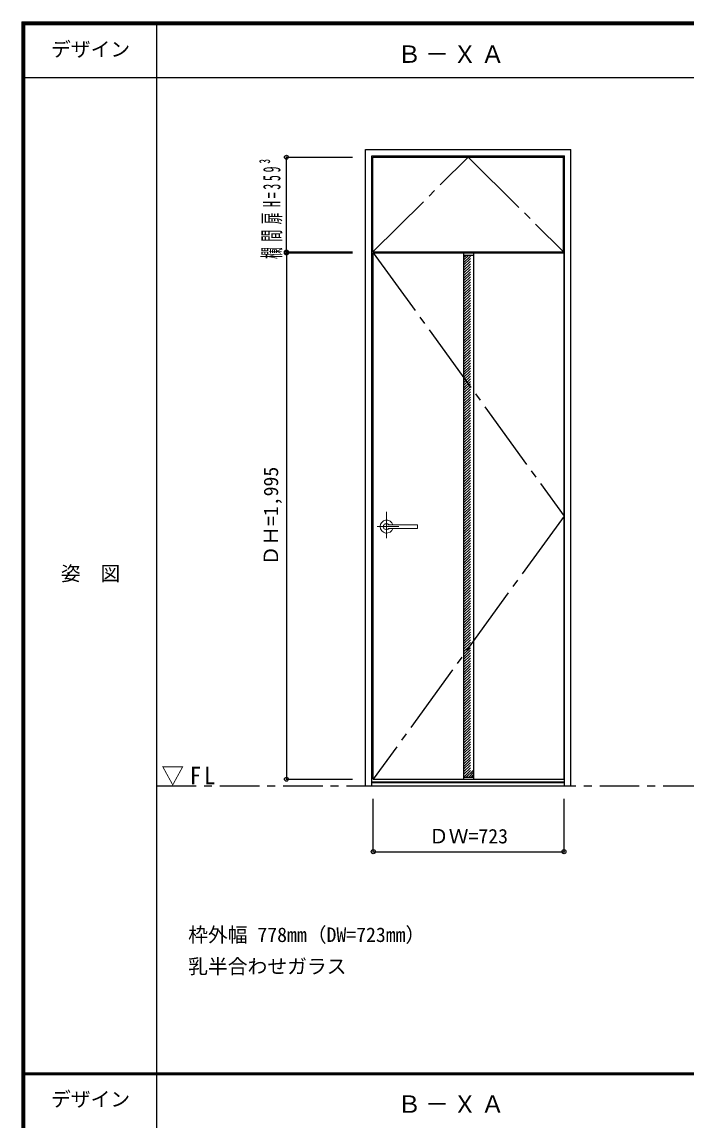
# Model space of a CAD drawing. Units: millimetres, scale not verified. Extents: x -6000 to 5700, y -4307 to 4260.
# Drawn here: x -6000 to -3483, y 12 to 4175 of the extents above; entities that cross this region are included whole.
import ezdxf
from ezdxf.enums import TextEntityAlignment as Align

# ---------------------------------------------------------------- set-up
doc = ezdxf.new("R2010")
doc.units = ezdxf.units.MM
doc.header["$LTSCALE"] = 30
doc.header["$PDMODE"] = 32
doc.header["$PDSIZE"] = 15
for name, pattern in [('CHAIN1', [8, 5, -1, 1, -1]), ('CHAIN2', [12, 9, -1, 1, -1]), ('DASHED1', [1.8, 1.2, -0.6])]:
    doc.linetypes.add(name, pattern=pattern)
for name, color, linetype in [('0-1_通り芯', 7, 'CHAIN1'), ('0-2_扉', 3, 'Continuous'), ('0-3_仕上げ', 3, 'Continuous'), ('0-4_枠', 3, 'Continuous'), ('0-7', 7, 'CHAIN2'), ('0-A_文字', 7, 'Continuous'), ('0-B_寸法', 7, 'Continuous'), ('0-C_ハッチ', 4, 'DASHED1'), ('F-1_枠', 6, 'Continuous'), ('F-A_文字', 7, 'Continuous')]:
    doc.layers.add(name, color=color, linetype=linetype)
doc.layers.add('0-5_レバー', color=7, linetype='Continuous', lineweight=18)
doc.styles.add('ＭＳ ゴシック', font='')
doc.styles.get('ＭＳ ゴシック').set_extended_font_data('MS Gothic')

msp = doc.modelspace()

# ---------------------------------------------------------------- linework, layer by layer
at = {"layer": '0-1_通り芯'}
msp.add_line((-5490, 1279.25), (1204.8, 1279.25), dxfattribs=at)
at = {"layer": '0-2_扉'}
for p, q in [((-4669.9, 3662.25), (-3946.9, 3662.25)), ((-4669.9, 3303.25), (-4669.9, 3662.25)), ((-3946.9, 3303.25), (-3946.9, 3662.25)), ((-4669.9, 3303.25), (-3946.9, 3303.25)), ((-4668.4, 3299.25), (-3945.4, 3299.25)), ((-4668.4, 1304.25), (-4668.4, 3299.25)), ((-3945.4, 1304.25), (-3945.4, 3299.25)), ((-4668.4, 1304.25), (-3945.4, 1304.25))]:
    msp.add_line(p, q, dxfattribs=at)
at = {"layer": '0-3_仕上げ'}
for p, q in [((-4325.9, 3299.25), (-4325.9, 1304.25)), ((-4287.9, 3299.25), (-4287.9, 1304.25))]:
    msp.add_line(p, q, dxfattribs=at)
at = {"layer": '0-3_仕上げ', "color": 7}
for p, q in [((-4325.9, 3291.25), (-4287.9, 3291.25)), ((-4325.9, 1312.25), (-4287.9, 1312.25))]:
    msp.add_line(p, q, dxfattribs=at)
at = {"layer": '0-4_枠'}
for p, q in [((-4697.4, 3691.25), (-3919.4, 3691.25)), ((-4697.4, 1279.25), (-4697.4, 3691.25)), ((-4673.4, 3667.25), (-3943.4, 3667.25)), ((-4673.4, 1279.25), (-4673.4, 3667.25)), ((-3943.4, 1279.25), (-3943.4, 3667.25)), ((-3919.4, 1279.25), (-3919.4, 3691.25)), ((-4673.4, 1294.25), (-3943.4, 1294.25)), ((-4673.4, 1291.25), (-3943.4, 1291.25)), ((-4697.4, 1279.25), (-3919.4, 1279.25))]:
    msp.add_line(p, q, dxfattribs=at)
at = {"layer": '0-5_レバー', "color": 4, "linetype": 'CHAIN1'}
for p, q in [((-4617.9, 2318.21), (-4617.9, 2218.36)), ((-4571.1, 2261.75), (-4654.12, 2261.75))]:
    msp.add_line(p, q, dxfattribs=at)
at = {"layer": '0-5_レバー'}
for q in [(-4500.9, 2267.24), (-4500.9, 2256.25)]:
    msp.add_line((-4500.9, 2261.75), q, dxfattribs=at)
for points in [[(-4607.95, 2268.74), (-4608.71, 2269.53), (-4610.68, 2270.9), (-4612.93, 2271.91), (-4615.36, 2272.54), (-4617.9, 2272.75), (-4620.44, 2272.54), (-4622.88, 2271.91), (-4625.12, 2270.9), (-4627.09, 2269.53), (-4628.71, 2267.86), (-4629.91, 2265.96), (-4630.65, 2263.9), (-4630.9, 2261.75), (-4630.65, 2259.6), (-4629.91, 2257.54), (-4628.71, 2255.64), (-4627.09, 2253.97), (-4625.12, 2252.6), (-4622.88, 2251.59), (-4620.44, 2250.96), (-4617.9, 2250.75), (-4615.36, 2250.96), (-4612.93, 2251.59), (-4610.68, 2252.6), (-4608.71, 2253.97), (-4607.95, 2254.76)], [(-4502.4, 2268.75), (-4512.13, 2268.75), (-4522.31, 2268.75), (-4531.91, 2268.75), (-4540.9, 2268.75), (-4549.31, 2268.75), (-4557.12, 2268.75), (-4563.94, 2268.75), (-4570.24, 2268.75), (-4576.01, 2268.75), (-4581.25, 2268.75), (-4586.04, 2268.75), (-4590.7, 2268.75), (-4594.9, 2268.75), (-4598.65, 2268.75), (-4600.65, 2268.75), (-4602.5, 2268.75), (-4604.51, 2268.74), (-4606.92, 2268.74), (-4608.41, 2268.74), (-4609.95, 2268.74), (-4611.47, 2268.74), (-4612.57, 2268.74), (-4613.03, 2268.74), (-4613.03, 2268.73)], [(-4612.88, 2254.76), (-4612.75, 2254.76), (-4612.31, 2254.76), (-4611.59, 2254.76), (-4610.57, 2254.76), (-4609.31, 2254.76), (-4607.96, 2254.76), (-4605.1, 2254.76), (-4602.12, 2254.75), (-4599.1, 2254.75), (-4596.06, 2254.75), (-4593, 2254.75), (-4589.91, 2254.75), (-4585.91, 2254.75), (-4581.5, 2254.75), (-4576.53, 2254.75), (-4571, 2254.75), (-4564.91, 2254.75), (-4558.26, 2254.75), (-4551.05, 2254.75), (-4542.46, 2254.75), (-4533.2, 2254.75), (-4523.27, 2254.75), (-4512.65, 2254.75), (-4502.4, 2254.75)], [(-4502.4, 2268.75), (-4511.48, 2268.75), (-4511.88, 2268.75)]]:
    msp.add_lwpolyline(points, dxfattribs=at)
for centre, radius, start, end in [((-4617.9, 2261.75), 24.55, 16.59952, 343.36736), ((-4502.4, 2267.25), 1.5, 0.00847, 89.9163), ((-4502.4, 2267.25), 1.5, 360, 90.17419), ((-4502.4, 2256.25), 1.5, 270.16419, 0), ((-4502.4, 2256.25), 1.5, 269.91059, 359.99153)]:
    msp.add_arc(centre, radius, start, end, dxfattribs=at)
at = {"layer": '0-7'}
for p, q in [((-4669.9, 3303.25), (-4308.4, 3662.25)), ((-4308.4, 3662.25), (-3946.9, 3303.25))]:
    msp.add_line(p, q, dxfattribs=at)
msp.add_lwpolyline([(-4668.4, 3299.25), (-3945.4, 2301.75), (-4668.4, 1304.25)], dxfattribs=at)
at = {"layer": '0-B_寸法', "color": 4}
for p, q in [((-4997.4, 3662.25), (-4747.4, 3662.25)), ((-4997.4, 3303.25), (-4997.4, 3662.25)), ((-4997.4, 3303.25), (-4747.4, 3303.25)), ((-4997.4, 3299.25), (-4997.4, 1304.25)), ((-4997.4, 3299.25), (-4747.4, 3299.25)), ((-4997.4, 1304.25), (-4747.4, 1304.25)), ((-4668.4, 1029.25), (-4668.4, 1229.25))]:
    msp.add_line(p, q, dxfattribs=at)
msp.add_lwpolyline([(-4668.4, 1029.25), (-3945.4, 1029.25), (-3945.4, 1229.25)], dxfattribs=at)
at = {"layer": '0-B_寸法'}
for p in [(-4997.4, 3662.25), (-4997.4, 3303.25), (-4997.4, 3299.25), (-4997.4, 1304.25), (-4668.4, 1029.25), (-3945.4, 1029.25)]:
    msp.add_point(p, dxfattribs=at)
at = {"layer": '0-C_ハッチ'}
for p, q in [((-4325.9, 3262.26), (-4296.91, 3291.25)), ((-4325.9, 3272.16), (-4306.81, 3291.25)), ((-4325.9, 3282.06), (-4316.71, 3291.25)), ((-4325.9, 3252.36), (-4287.9, 3290.36)), ((-4325.9, 3242.46), (-4287.9, 3280.46)), ((-4325.9, 3232.56), (-4287.9, 3270.56)), ((-4325.9, 3222.66), (-4287.9, 3260.66)), ((-4325.9, 3212.76), (-4287.9, 3250.76)), ((-4325.9, 3202.86), (-4287.9, 3240.86)), ((-4325.9, 3192.96), (-4287.9, 3230.96)), ((-4325.9, 3183.06), (-4287.9, 3221.06)), ((-4325.9, 3173.16), (-4287.9, 3211.16)), ((-4325.9, 3163.26), (-4287.9, 3201.26)), ((-4325.9, 3153.36), (-4287.9, 3191.36)), ((-4325.9, 3143.46), (-4287.9, 3181.46)), ((-4325.9, 3133.56), (-4287.9, 3171.56)), ((-4325.9, 3123.66), (-4287.9, 3161.66)), ((-4325.9, 3113.77), (-4287.9, 3151.77)), ((-4325.9, 3103.87), (-4287.9, 3141.87)), ((-4325.9, 3093.97), (-4287.9, 3131.97)), ((-4325.9, 3084.07), (-4287.9, 3122.07)), ((-4325.9, 3074.17), (-4287.9, 3112.17)), ((-4325.9, 3064.27), (-4287.9, 3102.27)), ((-4325.9, 3054.37), (-4287.9, 3092.37)), ((-4325.9, 3044.47), (-4287.9, 3082.47)), ((-4325.9, 3034.57), (-4287.9, 3072.57)), ((-4325.9, 3024.67), (-4287.9, 3062.67)), ((-4325.9, 3014.77), (-4287.9, 3052.77)), ((-4325.9, 3004.87), (-4287.9, 3042.87)), ((-4325.9, 2994.97), (-4287.9, 3032.97)), ((-4325.9, 2985.07), (-4287.9, 3023.07)), ((-4325.9, 2975.17), (-4287.9, 3013.17)), ((-4325.9, 2965.27), (-4287.9, 3003.27)), ((-4325.9, 2955.37), (-4287.9, 2993.37)), ((-4325.9, 2945.47), (-4287.9, 2983.47)), ((-4325.9, 2935.57), (-4287.9, 2973.57)), ((-4325.9, 2925.67), (-4287.9, 2963.67)), ((-4325.9, 2915.78), (-4287.9, 2953.78)), ((-4325.9, 2905.88), (-4287.9, 2943.88)), ((-4325.9, 2895.98), (-4287.9, 2933.98)), ((-4325.9, 2886.08), (-4287.9, 2924.08)), ((-4325.9, 2876.18), (-4287.9, 2914.18)), ((-4325.9, 2866.28), (-4287.9, 2904.28)), ((-4325.9, 2856.38), (-4287.9, 2894.38)), ((-4325.9, 2846.48), (-4287.9, 2884.48)), ((-4325.9, 2836.58), (-4287.9, 2874.58)), ((-4325.9, 2826.68), (-4287.9, 2864.68)), ((-4325.9, 2816.78), (-4287.9, 2854.78)), ((-4325.9, 2806.88), (-4287.9, 2844.88)), ((-4325.9, 2796.98), (-4287.9, 2834.98)), ((-4325.9, 2787.08), (-4287.9, 2825.08)), ((-4325.9, 2777.18), (-4287.9, 2815.18)), ((-4325.9, 2767.28), (-4287.9, 2805.28)), ((-4325.9, 2757.38), (-4287.9, 2795.38)), ((-4325.9, 2747.48), (-4287.9, 2785.48)), ((-4325.9, 2737.58), (-4287.9, 2775.58)), ((-4325.9, 2727.68), (-4287.9, 2765.68)), ((-4325.9, 2717.79), (-4287.9, 2755.79)), ((-4325.9, 2707.89), (-4287.9, 2745.89)), ((-4325.9, 2697.99), (-4287.9, 2735.99)), ((-4325.9, 2688.09), (-4287.9, 2726.09)), ((-4325.9, 2678.19), (-4287.9, 2716.19)), ((-4325.9, 2668.29), (-4287.9, 2706.29)), ((-4325.9, 2658.39), (-4287.9, 2696.39)), ((-4325.9, 2648.49), (-4287.9, 2686.49)), ((-4325.9, 2638.59), (-4287.9, 2676.59)), ((-4325.9, 2628.69), (-4287.9, 2666.69)), ((-4325.9, 2618.79), (-4287.9, 2656.79)), ((-4325.9, 2608.89), (-4287.9, 2646.89)), ((-4325.9, 2598.99), (-4287.9, 2636.99)), ((-4325.9, 2589.09), (-4287.9, 2627.09)), ((-4325.9, 2579.19), (-4287.9, 2617.19)), ((-4325.9, 2569.29), (-4287.9, 2607.29)), ((-4325.9, 2559.39), (-4287.9, 2597.39)), ((-4325.9, 2549.49), (-4287.9, 2587.49)), ((-4325.9, 2539.59), (-4287.9, 2577.59)), ((-4325.9, 2529.69), (-4287.9, 2567.69)), ((-4325.9, 2519.8), (-4287.9, 2557.8)), ((-4325.9, 2509.9), (-4287.9, 2547.9)), ((-4325.9, 2500), (-4287.9, 2538)), ((-4325.9, 2490.1), (-4287.9, 2528.1)), ((-4325.9, 2480.2), (-4287.9, 2518.2)), ((-4325.9, 2470.3), (-4287.9, 2508.3)), ((-4325.9, 2460.4), (-4287.9, 2498.4)), ((-4325.9, 2450.5), (-4287.9, 2488.5)), ((-4325.9, 2440.6), (-4287.9, 2478.6)), ((-4325.9, 2430.7), (-4287.9, 2468.7)), ((-4325.9, 2420.8), (-4287.9, 2458.8)), ((-4325.9, 2410.9), (-4287.9, 2448.9)), ((-4325.9, 2401), (-4287.9, 2439)), ((-4325.9, 2391.1), (-4287.9, 2429.1)), ((-4325.9, 2381.2), (-4287.9, 2419.2)), ((-4325.9, 2371.3), (-4287.9, 2409.3)), ((-4325.9, 2361.4), (-4287.9, 2399.4)), ((-4325.9, 2351.5), (-4287.9, 2389.5)), ((-4325.9, 2341.6), (-4287.9, 2379.6)), ((-4325.9, 2331.7), (-4287.9, 2369.7)), ((-4325.9, 2321.81), (-4287.9, 2359.81)), ((-4325.9, 2311.91), (-4287.9, 2349.91)), ((-4325.9, 2302.01), (-4287.9, 2340.01)), ((-4325.9, 2292.11), (-4287.9, 2330.11)), ((-4325.9, 2282.21), (-4287.9, 2320.21)), ((-4325.9, 2272.31), (-4287.9, 2310.31)), ((-4325.9, 2262.41), (-4287.9, 2300.41)), ((-4325.9, 2252.51), (-4287.9, 2290.51)), ((-4325.9, 2242.61), (-4287.9, 2280.61)), ((-4325.9, 2232.71), (-4287.9, 2270.71)), ((-4325.9, 2222.81), (-4287.9, 2260.81)), ((-4325.9, 2212.91), (-4287.9, 2250.91)), ((-4325.9, 2203.01), (-4287.9, 2241.01)), ((-4325.9, 2193.11), (-4287.9, 2231.11)), ((-4325.9, 2183.21), (-4287.9, 2221.21)), ((-4325.9, 2173.31), (-4287.9, 2211.31)), ((-4325.9, 2163.41), (-4287.9, 2201.41)), ((-4325.9, 2153.51), (-4287.9, 2191.51)), ((-4325.9, 2143.61), (-4287.9, 2181.61)), ((-4325.9, 2133.72), (-4287.9, 2171.72)), ((-4325.9, 2123.82), (-4287.9, 2161.82)), ((-4325.9, 2113.92), (-4287.9, 2151.92)), ((-4325.9, 2104.02), (-4287.9, 2142.02)), ((-4325.9, 2094.12), (-4287.9, 2132.12)), ((-4325.9, 2084.22), (-4287.9, 2122.22)), ((-4325.9, 2074.32), (-4287.9, 2112.32)), ((-4325.9, 2064.42), (-4287.9, 2102.42)), ((-4325.9, 2054.52), (-4287.9, 2092.52)), ((-4325.9, 2044.62), (-4287.9, 2082.62)), ((-4325.9, 2034.72), (-4287.9, 2072.72)), ((-4325.9, 2024.82), (-4287.9, 2062.82)), ((-4325.9, 2014.92), (-4287.9, 2052.92)), ((-4325.9, 2005.02), (-4287.9, 2043.02)), ((-4325.9, 1995.12), (-4287.9, 2033.12)), ((-4325.9, 1985.22), (-4287.9, 2023.22)), ((-4325.9, 1975.32), (-4287.9, 2013.32)), ((-4325.9, 1965.42), (-4287.9, 2003.42)), ((-4325.9, 1955.52), (-4287.9, 1993.52)), ((-4325.9, 1945.62), (-4287.9, 1983.62)), ((-4325.9, 1935.73), (-4287.9, 1973.73)), ((-4325.9, 1925.83), (-4287.9, 1963.83)), ((-4325.9, 1915.93), (-4287.9, 1953.93)), ((-4325.9, 1906.03), (-4287.9, 1944.03)), ((-4325.9, 1896.13), (-4287.9, 1934.13)), ((-4325.9, 1886.23), (-4287.9, 1924.23)), ((-4325.9, 1876.33), (-4287.9, 1914.33)), ((-4325.9, 1866.43), (-4287.9, 1904.43)), ((-4325.9, 1856.53), (-4287.9, 1894.53)), ((-4325.9, 1846.63), (-4287.9, 1884.63)), ((-4325.9, 1836.73), (-4287.9, 1874.73)), ((-4325.9, 1826.83), (-4287.9, 1864.83)), ((-4325.9, 1816.93), (-4287.9, 1854.93)), ((-4325.9, 1807.03), (-4287.9, 1845.03)), ((-4325.9, 1797.13), (-4287.9, 1835.13)), ((-4325.9, 1787.23), (-4287.9, 1825.23)), ((-4325.9, 1777.33), (-4287.9, 1815.33)), ((-4325.9, 1767.43), (-4287.9, 1805.43)), ((-4325.9, 1757.53), (-4287.9, 1795.53)), ((-4325.9, 1747.63), (-4287.9, 1785.63)), ((-4325.9, 1737.74), (-4287.9, 1775.74)), ((-4325.9, 1727.84), (-4287.9, 1765.84)), ((-4325.9, 1717.94), (-4287.9, 1755.94)), ((-4325.9, 1708.04), (-4287.9, 1746.04)), ((-4325.9, 1698.14), (-4287.9, 1736.14)), ((-4325.9, 1688.24), (-4287.9, 1726.24)), ((-4325.9, 1678.34), (-4287.9, 1716.34)), ((-4325.9, 1668.44), (-4287.9, 1706.44)), ((-4325.9, 1658.54), (-4287.9, 1696.54)), ((-4325.9, 1648.64), (-4287.9, 1686.64)), ((-4325.9, 1638.74), (-4287.9, 1676.74)), ((-4325.9, 1628.84), (-4287.9, 1666.84)), ((-4325.9, 1618.94), (-4287.9, 1656.94)), ((-4325.9, 1609.04), (-4287.9, 1647.04)), ((-4325.9, 1599.14), (-4287.9, 1637.14)), ((-4325.9, 1589.24), (-4287.9, 1627.24)), ((-4325.9, 1579.34), (-4287.9, 1617.34)), ((-4325.9, 1569.44), (-4287.9, 1607.44)), ((-4325.9, 1559.54), (-4287.9, 1597.54)), ((-4325.9, 1549.64), (-4287.9, 1587.64)), ((-4325.9, 1539.75), (-4287.9, 1577.75)), ((-4325.9, 1529.85), (-4287.9, 1567.85)), ((-4325.9, 1519.95), (-4287.9, 1557.95)), ((-4325.9, 1510.05), (-4287.9, 1548.05)), ((-4325.9, 1500.15), (-4287.9, 1538.15)), ((-4325.9, 1490.25), (-4287.9, 1528.25)), ((-4325.9, 1480.35), (-4287.9, 1518.35)), ((-4325.9, 1470.45), (-4287.9, 1508.45)), ((-4325.9, 1460.55), (-4287.9, 1498.55)), ((-4325.9, 1450.65), (-4287.9, 1488.65)), ((-4325.9, 1440.75), (-4287.9, 1478.75)), ((-4325.9, 1430.85), (-4287.9, 1468.85)), ((-4325.9, 1420.95), (-4287.9, 1458.95)), ((-4325.9, 1411.05), (-4287.9, 1449.05)), ((-4325.9, 1401.15), (-4287.9, 1439.15)), ((-4325.9, 1391.25), (-4287.9, 1429.25)), ((-4325.9, 1381.35), (-4287.9, 1419.35)), ((-4325.9, 1371.45), (-4287.9, 1409.45)), ((-4325.9, 1361.55), (-4287.9, 1399.55)), ((-4325.9, 1351.65), (-4287.9, 1389.65)), ((-4325.9, 1341.76), (-4287.9, 1379.76)), ((-4325.9, 1331.86), (-4287.9, 1369.86)), ((-4325.9, 1321.96), (-4287.9, 1359.96)), ((-4325.71, 1312.25), (-4287.9, 1350.06)), ((-4315.81, 1312.25), (-4287.9, 1340.16)), ((-4305.91, 1312.25), (-4287.9, 1330.26)), ((-4296.01, 1312.25), (-4287.9, 1320.36))]:
    msp.add_line(p, q, dxfattribs=at)
at = {"layer": 'F-1_枠'}
for p, q in [((-6000, 4175), (5700, 4175)), ((-6000, 4175), (-6000, -4205)), ((-6000, 4170), (5700, 4170)), ((-6000, 4165), (5700, 4165)), ((-5995, 4175), (-5995, -4205)), ((-5990, 4175), (-5990, -4205)), ((-5490, 4175), (-5490, -3790)), ((-6000, 3965), (5700, 3965)), ((-6000, 190.5), (5700, 190.5)), ((-6000, 187.5), (5700, 187.5)), ((-6000, 184.5), (5700, 184.5))]:
    msp.add_line(p, q, dxfattribs=at)

# ---------------------------------------------------------------- texts
at = {"layer": '0-A_文字', "style": 'ＭＳ ゴシック'}
for s, p in [('枠外幅 778mm（DW=723mm）', (-5370, 670.5)), ('乳半合わせガラス', (-5370, 550.5))]:
    msp.add_text(s, height=54.99, dxfattribs=at).set_placement(p, align=Align.BOTTOM_LEFT)
at = {"layer": '0-A_文字', "char_height": 65.98, "attachment_point": 7, "style": 'ＭＳ ゴシック'}
for s, insert in [('\\T1.17;Ｂ－ＸＡ', (-4576.7, 4020)), ('\\T1.26;\\W0.95;▽FL', (-5471.25, 1279.25)), ('\\T1.17;Ｂ－ＸＡ', (-4576.7, 39.5))]:
    msp.add_mtext(s, dxfattribs=dict(at, insert=insert))
at = {"layer": '0-B_寸法', "style": 'ＭＳ ゴシック'}
msp.add_text('ＤＨ=1,995', height=54.99, rotation=90, dxfattribs=at).set_placement((-5012.4, 2114.25), align=Align.BOTTOM_LEFT)
msp.add_text('ＤＷ=723', height=54.99, dxfattribs=at).set_placement((-4457.4, 1044.25), align=Align.BOTTOM_LEFT)
at = {"layer": '0-B_寸法', "insert": (-5012.4, 3276.5), "char_height": 65.98, "attachment_point": 7, "rotation": 90, "style": 'ＭＳ ゴシック'}
msp.add_mtext('\\T1.46;\\W0.5;欄間扉H=359³', dxfattribs=at)
at = {"layer": 'F-A_文字', "style": 'ＭＳ ゴシック'}
for s, p in [('デザイン', (-5890, 4027.5)), ('姿\u3000図', (-5852.5, 2040.25)), ('デザイン', (-5890, 47))]:
    msp.add_text(s, height=54.99, dxfattribs=at).set_placement(p, align=Align.BOTTOM_LEFT)

doc.saveas('drawing.dxf')
